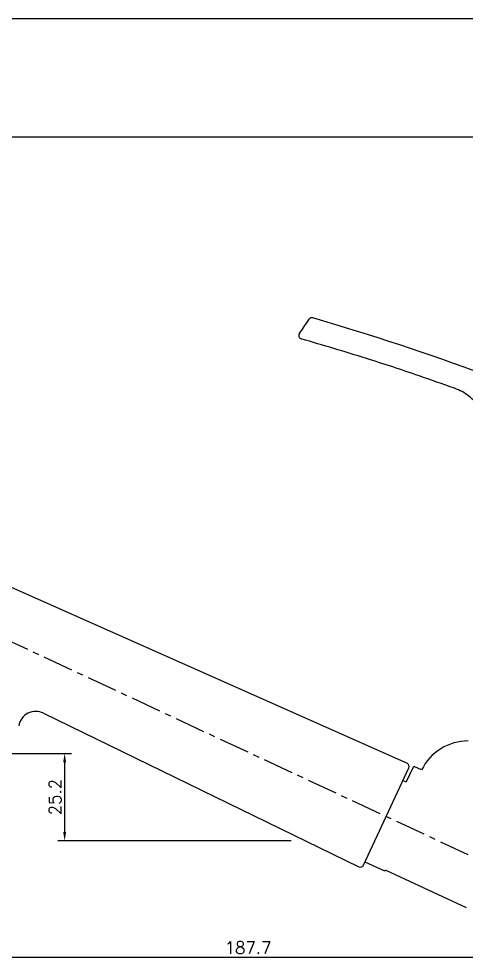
# Model space of a CAD drawing. Extents: x 1183 to 1777, y -405 to 15.
# Drawn here: x 1473.9 to 1602.8, y -255.5 to 15 of the extents above; entities that cross this region are included whole.
import ezdxf

# ---------------------------------------------------------------- set-up
doc = ezdxf.new("R2010")
doc.units = 0
doc.header["$LTSCALE"] = 7
doc.header["$MEASUREMENT"] = 0
doc.linetypes.add('CENTER', pattern=[2, 1.25, -0.25, 0.25, -0.25])
doc.layers.get('0').update_dxf_attribs({"color": 2, "linetype": 'CONTINUOUS'})
for name, color, linetype in [('CL', 1, 'CENTER'), ('D', 2, 'CONTINUOUS'), ('DIM', 2, 'CONTINUOUS'), ('DWG', 7, 'CONTINUOUS')]:
    doc.layers.add(name, color=color, linetype=linetype)
doc.styles.add('GHS', font='ROMANS', dxfattribs={"bigfont": 'GHS'})

# ---------------------------------------------------------------- blocks, each defined once
blk = doc.blocks.new('BORDER')
blk.add_line((1.00000000000004, 1.00000000000004), (0, 1.00000000000004))
blk = doc.blocks.new('양식')
at = {"color": 4}
blk.add_line((1219.000000906221, 385.9999992715987), (1768.000000906221, 385.9999992715987), dxfattribs=at)
at = {"xscale": 594, "yscale": 420, "zscale": 594}
blk.add_blockref('BORDER', (1188.000000906221, -7.28401346350438e-07), dxfattribs=at)

msp = doc.modelspace()

# ---------------------------------------------------------------- linework, layer by layer
at = {"layer": 'CL'}
msp.add_line((1628.770017623397, -237.8364450872723), (1451.417691299656, -155.1356971309142), dxfattribs=at)
at = {"layer": 'D'}
msp.add_line((1449.103279390803, -255.519354047158), (1630.810489304407, -255.519354047158), dxfattribs=at)
at = {"layer": 'DWG'}
for p, q in [((1471.52376163425, -148.762448362073), (1585.742756735349, -199.6153081827761)), ((1481.032503385205, -185.1576948082511), (1571.833688870719, -229.4438063061825)), ((1573.172879985285, -228.9791930556385), (1586.242334842321, -200.9514692987768)), ((1587.378519314745, -200.8811574269639), (1585.455580058397, -205.0049139699195)), ((1589.949394123455, -201.5282870789419), (1588.042982339134, -200.6393126643152)), ((1584.549329179633, -204.5823222449408), (1585.455580058398, -205.0049139699186)), ((1573.624643400596, -228.01037680842), (1579.062493835855, -230.5460881102817)), ((1579.689505871022, -230.3847297452376), (1602.800231463902, -241.1614380747169))]:
    msp.add_line(p, q, dxfattribs=at)
at = {"layer": 'DWG', "color": 2}
for p, q in [((1447.103279390803, -196.792765737855), (1489.125392410942, -196.792765737855)), ((1487.125392410942, -199.292765737855), (1487.125392410942, -219.4510950310131)), ((1552.395403965176, -221.9510950310131), (1485.125392410942, -221.9510950310131))]:
    msp.add_line(p, q, dxfattribs=at)
at = {"layer": 'DWG'}
for centre, radius, start, end in [((1558.378254073853, -72.19177586940691), 0.9999999373, 73.76232277121808, 144.9317468462683), ((1362.921992117052, -743.3069947547062), 699.9984158266, 65.19060768332886, 73.76227518620432), ((1555.562337205854, -76.31219311070686), 0.9999996047, 146.3706003392637, 254.0286879327878), ((1478.840671070265, -189.6516764618818), 5, 64.0002985797026, 169.9999999999961), ((1603.404053021104, -208.1594373523058), 15, 90, 153.7635429500431), ((1585.336024852949, -200.5288557599915), 1, 335.0002985796937, 66.00029857967711), ((1587.831673208263, -201.0924665578341), 0.5, 64.99999999999338, 154.9999999999656), ((1572.27205533371, -228.5450099754571), 1, 244.0002985797026, 335.0002985796937), ((1579.273802966726, -230.0929342167638), 0.5, 245.0000000000211, 335.0000000000297)]:
    msp.add_arc(centre, radius, start, end, dxfattribs=at)
for points in [[(1554.729697499853, -75.75837341680631), (1557.559783261752, -71.61722632510623)], [(1599.446672941153, -91.51484916740606), (1589.214068010552, -87.92541779740691), (1574.033934166452, -82.92519777480607), (1555.287179424452, -77.27359321110612)], [(1609.240937709651, -103.7380493708067), (1608.763166429652, -101.4350382170066), (1607.931105956252, -99.23494265970635), (1606.765201378951, -97.19200833160698), (1605.294136558651, -95.3565377196062), (1603.554149754552, -93.77372517790695), (1601.587989330953, -92.48243615930619), (1599.446547954652, -91.51534145540677)]]:
    msp.add_spline(points, degree=3, dxfattribs=at)
at = {"layer": 'DWG', "color": 2}
for points in [[(1486.708725744275, -199.292765737855), (1487.542059077608, -199.292765737855), (1487.125392410942, -196.792765737855)], [(1486.708725744275, -219.4510950310131), (1487.542059077608, -219.4510950310131), (1487.125392410942, -221.9510950310131)]]:
    msp.add_solid(points, dxfattribs=at)

# ---------------------------------------------------------------- block references
at = {"layer": 'DIM'}
msp.add_blockref('양식', (-4.999996423828634, -404.9999992716633), dxfattribs=at)

# ---------------------------------------------------------------- texts
at = {"layer": 'D', "insert": (1539.956884347605, -252.769354047158), "char_height": 3.5, "attachment_point": 5, "style": 'GHS'}
msp.add_mtext('187.7', dxfattribs=at)
at = {"layer": 'DWG', "color": 2, "insert": (1484.375392410942, -209.3719303844335), "char_height": 3.5, "attachment_point": 5, "rotation": 90, "style": 'GHS'}
msp.add_mtext('\\A1;25.2', dxfattribs=at)

doc.saveas('drawing.dxf')
